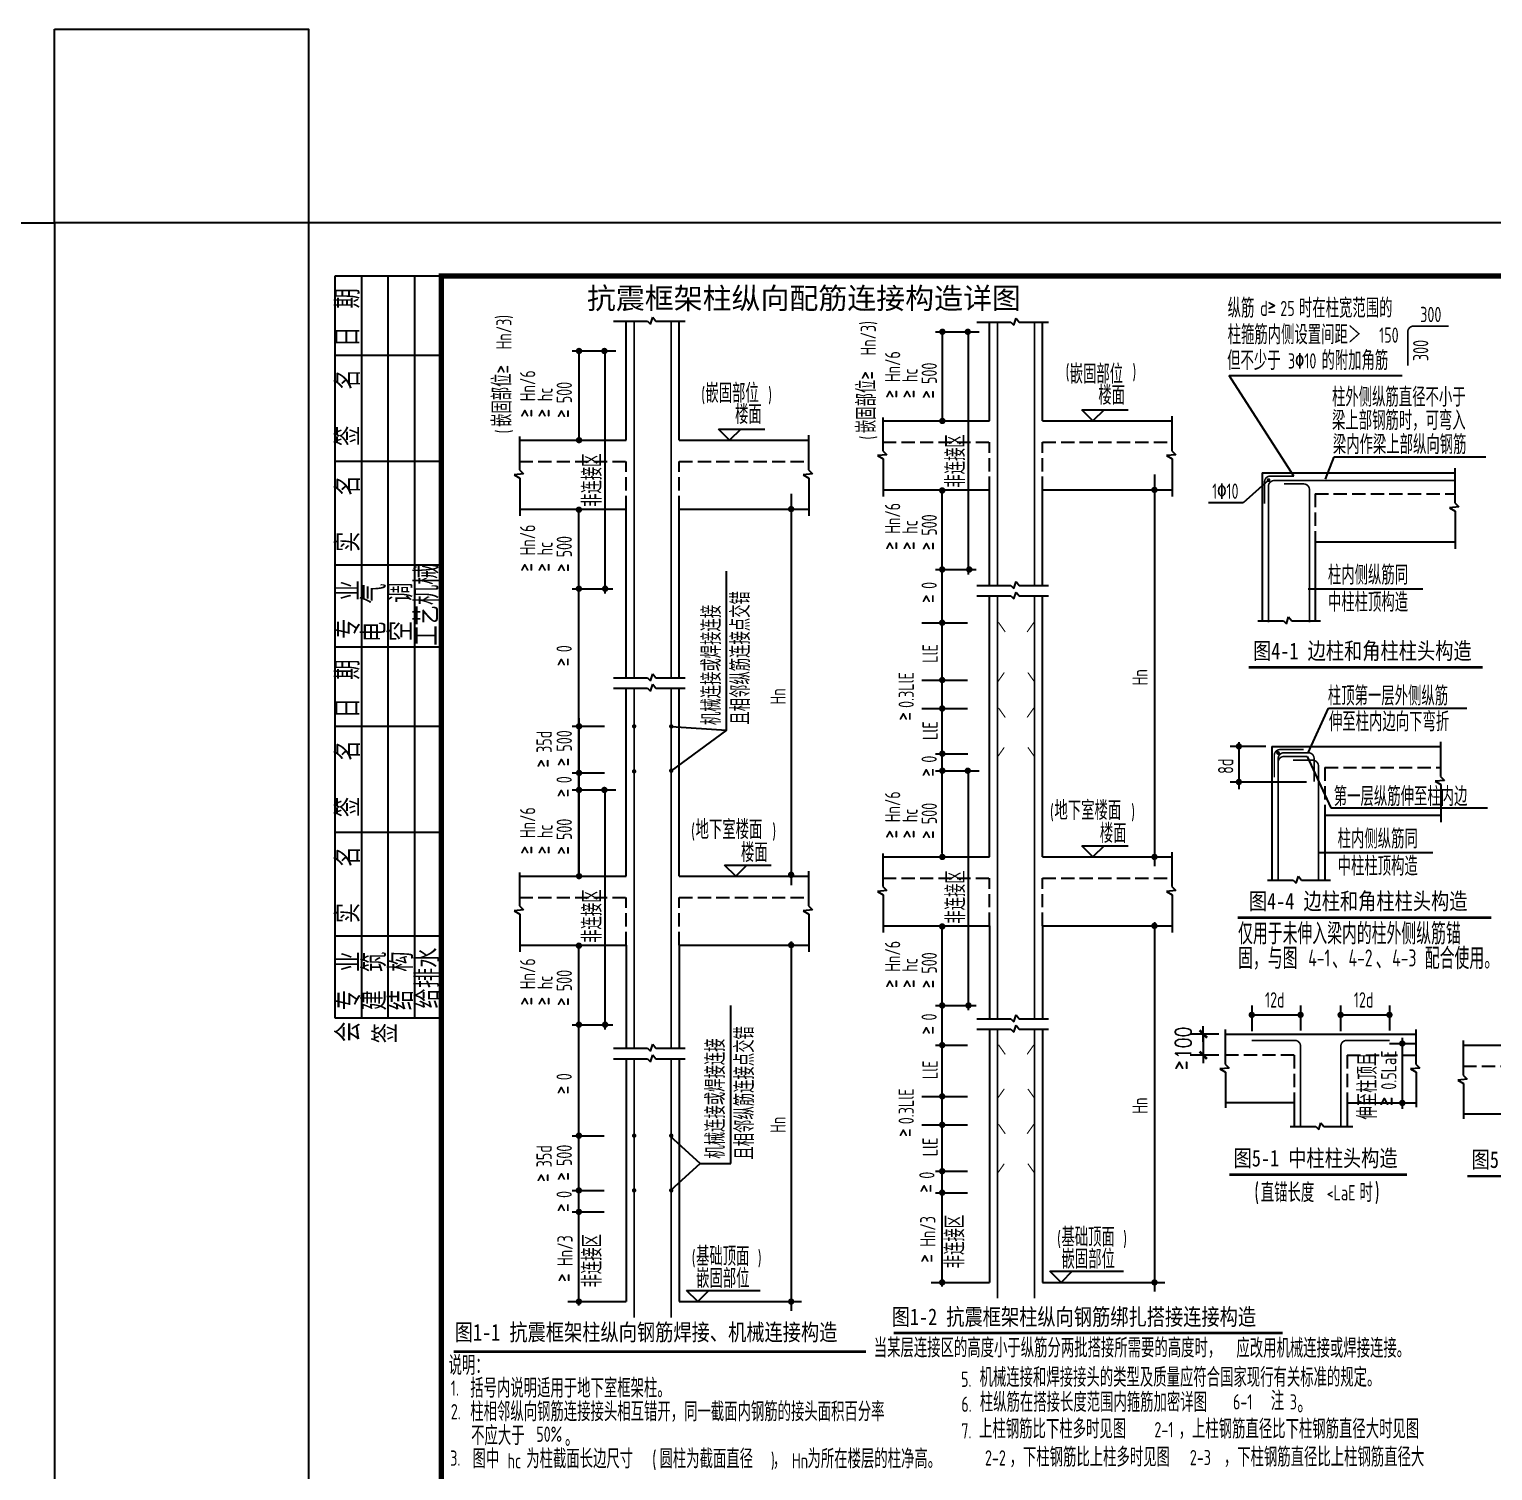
# Model space of a CAD drawing. Extents: x 250899 to 636064, y 268083 to 317384.
# Drawn here: x 443007 to 470606, y 290199 to 317384 of the extents above; entities that cross this region are included whole.
import ezdxf

# ---------------------------------------------------------------- set-up
doc = ezdxf.new("R2010")
doc.units = 0
doc.header["$LTSCALE"] = 1000
doc.header["$MEASUREMENT"] = 0
doc.linetypes.add('DASH', pattern=[0.35, 0.25, -0.1])
for name, color, linetype in [('14', 14, 'Continuous'), ('PUB_DIM', 3, 'Continuous'), ('PUB_TITLE', 4, 'Continuous'), ('S-PUB-TAB', 4, 'Continuous'), ('TEXT', 7, 'Continuous'), ('文字', 7, 'Continuous'), ('标注', 3, 'Continuous'), ('轮廓', 2, 'Continuous'), ('轮廓1', 30, 'Continuous'), ('选择', 4, 'Continuous'), ('钢筋1', 1, 'Continuous')]:
    doc.layers.add(name, color=color, linetype=linetype)
doc.styles.add('-宋体', font='SimSun.ttf', dxfattribs={"width": 0.8})
doc.styles.add('10', font='SimSun.ttf', dxfattribs={"width": 0.7, "height": 300})
doc.styles.add('BW_Rein', font='Tssdeng.shx', dxfattribs={"width": 0.7, "bigfont": 'hztxt.shx'})
doc.styles.add('DIM_FONT', font='SIMPLEX.shx', dxfattribs={"width": 0.8})
doc.styles.add('HZTXT', font='txt.shx', dxfattribs={"bigfont": 'hztxt.shx'})
doc.dimstyles.new('DIMN', dxfattribs={"dimtxt": 300, "dimasz": 1, "dimexe": 250, "dimexo": 300, "dimgap": 150, "dimtad": 1, "dimdec": 0, "dimzin": 0, "dimdsep": 46, "dimtxsty": 'DIM_FONT', "dimblk": '_DIMX', "dimcen": 0.9, "dimclrt": 7, "dimadec": 0, "dimazin": 0, "dimtfac": 1, "dimtdec": 0, "dimtix": 1, "dimtmove": 2, "dimatfit": 3, "dimldrblk": '_DIMX', "dimfxl": 1, "dimtolj": 1, "dimtzin": 0, "dimarcsym": 0})

# ---------------------------------------------------------------- blocks, each defined once
blk = doc.blocks.new('A$C393D5F54')
at = {"layer": '14'}
for p, q in [((0, 446), (0, 14446)), ((0, 14446), (2000, 14446)), ((500, 446), (500, 14446)), ((1000, 446), (1000, 14446)), ((1500, 446), (1500, 14446)), ((2000, 446), (2000, 14446)), ((2000, 12946), (0, 12946)), ((2000, 10946), (0, 10946)), ((2000, 8990), (0, 8990)), ((2000, 7446), (0, 7446)), ((2000, 5946), (0, 5946)), ((2000, 3946), (0, 3946)), ((2000, 1990), (0, 1990)), ((2000, 446), (0, 446))]:
    blk.add_line(p, q, dxfattribs=at)
at = {"layer": '14', "style": 'HZTXT', "width": 0.85}
for s, p in [('日 期', (462, 13105)), ('签  名', (466, 11238)), ('实  名', (466, 9238)), ('工艺机械', (1953, 7471)), ('专 业', (472, 7598)), ('电 气', (957, 7540)), ('空 调', (1460, 7558)), ('日 期', (462, 6105)), ('签  名', (466, 4238)), ('实  名', (466, 2238)), ('专 业', (480, 598)), ('建 筑', (967, 592)), ('结 构', (1470, 597)), ('给排水', (1970, 629)), ('会', (470, -3)), ('签', (1174, -27))]:
    blk.add_text(s, height=450, rotation=90, dxfattribs=at).set_placement(p)
blk = doc.blocks.new('_DIMX')
blk.add_line((-150, 0), (150, 0))
at = {"const_width": 50}
blk.add_lwpolyline([(-70, -70), (70, 70)], dxfattribs=at)
blk = doc.blocks.new('*D198')
at = {"layer": 'Defpoints', "color": 0, "transparency": 16777216}
for p in [(465741, 298435), (465147, 298035), (465741, 298035)]:
    blk.add_point(p, dxfattribs=at)
at = {"layer": 'PUB_DIM', "color": 0, "lineweight": -2, "transparency": 16777216}
for p, q in [((465441, 298435), (464897, 298435)), ((465147, 298434), (465147, 298036)), ((465441, 298035), (464897, 298035))]:
    blk.add_line(p, q, dxfattribs=at)
for p, rotation in [((465147, 298435), 90), ((465147, 298035), 270)]:
    blk.add_blockref('_DIMX', p, dxfattribs=dict(at, rotation=rotation))
at = {"layer": 'PUB_DIM', "color": 7, "transparency": 16777216, "insert": (464770, 298268), "char_height": 300, "attachment_point": 5, "rotation": 90, "style": 'DIM_FONT'}
blk.add_mtext('\\A1;100', dxfattribs=at)

msp = doc.modelspace()

# ---------------------------------------------------------------- linework, layer by layer
at = {"layer": 'PUB_TITLE'}
for points in [[(384081.7, 271733.2), (384081.7, 313733.2), (443481.7, 313733.2), (443481.7, 271733.2)], [(448275.8, 271733.2), (507675.8, 271733.2), (507675.8, 313733.2), (448275.8, 313733.2)]]:
    msp.add_lwpolyline(points, close=True, dxfattribs=at)
at = {"layer": 'PUB_TITLE', "const_width": 100}
msp.add_lwpolyline([(450775.8, 272733.2), (506675.8, 272733.2), (506675.8, 312733.2), (450775.8, 312733.2)], close=True, dxfattribs=at)
at = {"layer": 'S-PUB-TAB'}
msp.add_lwpolyline([(443481.7, 317383.9), (448275.8, 317383.9), (448275.8, 313733.2), (443481.7, 313733.2)], close=True, dxfattribs=at)
at = {"layer": '文字', "const_width": 30}
for points in [[(469773.7, 311785.5), (469114, 311785.5, 0.4142136), (469004, 311675.5), (469004, 311037.8)], [(466857.4, 308958), (466413.4, 308958, 0.4142136), (466303.4, 308848), (466303.4, 308436.6)], [(467041, 303799), (466597, 303799, 0.4142136), (466487, 303689), (466487, 303277.5)]]:
    msp.add_lwpolyline(points, format="xyb", dxfattribs=at)
at = {"layer": '文字', "const_width": 36}
for points in [[(466360.8, 308881.9, 1), (466396.8, 308881.9, 1)], [(466539.6, 303734.9, 1), (466575.6, 303734.9, 1)]]:
    msp.add_lwpolyline(points, format="xyb", close=True, dxfattribs=at)
at = {"layer": '文字', "const_width": 50}
for points in [[(466005, 305347.6), (470418.7, 305347.6)], [(465798.6, 300628.9), (470577.6, 300628.9)], [(465639.9, 295781.5), (468990.8, 295781.5)], [(470128.4, 295753.9), (473419.8, 295753.9)], [(459309.1, 292798.1), (466641.5, 292798.1)], [(451008.8, 292446.7), (458788.9, 292446.7)]]:
    msp.add_lwpolyline(points, dxfattribs=at)
at = {"layer": '标注'}
for p, q in [((454026, 311879.1), (454669, 311879.1)), ((454669, 311879.1), (454725.5, 311822.5)), ((454725.5, 311822.5), (454764.4, 311953.3)), ((454764.4, 311953.3), (454824.5, 311879.1)), ((454824.5, 311879.1), (455374, 311879.1)), ((461577.5, 311804.8), (461616.4, 311935.6)), ((461616.4, 311935.6), (461676.5, 311861.3)), ((460098.1, 311678.5), (460921, 311678.5)), ((460226.9, 309996.7), (460226.9, 311678.5)), ((460719.7, 307104), (460719.7, 311622.3)), ((460878, 311861.3), (461521, 311861.3)), ((461521, 311861.3), (461577.5, 311804.8)), ((461676.5, 311861.3), (462226, 311861.3)), ((453246.1, 311316.3), (454069, 311316.3)), ((453374.9, 309634.4), (453374.9, 311316.3)), ((453867.7, 306741.8), (453867.7, 311260.1)), ((465633.1, 310853), (468899.7, 310853)), ((466857.4, 308958), (465633.1, 310853)), ((459106, 310064.3), (459106, 309436.2)), ((462857.1, 310206.7), (463733.2, 310206.7)), ((463067.1, 309996.7), (462857.1, 310206.7)), ((463277.1, 310206.7), (463067.1, 309996.7)), ((464554.9, 310089.7), (464554.9, 309436.2)), ((452254, 309702.1), (452254, 309074)), ((456215.1, 309634.4), (456005.1, 309844.4)), ((456005.1, 309844.4), (456881.2, 309844.4)), ((456425.1, 309844.4), (456215.1, 309634.4)), ((457702.9, 309727.4), (457702.9, 309074)), ((459106, 309436.2), (459181.1, 309361)), ((464554.9, 309436.2), (464630, 309361)), ((459181.1, 309361), (459004.3, 309343.3)), ((459004.3, 309343.3), (459110.4, 309281.4)), ((459110.4, 309281.4), (459110.4, 308570.5)), ((464630, 309361), (464453.3, 309343.3)), ((464453.3, 309343.3), (464559.3, 309281.4)), ((464559.3, 309281.4), (464559.3, 308570.5)), ((467452, 308899.4), (467616.8, 309321)), ((467616.8, 309321), (470473.2, 309321)), ((452329.1, 308998.8), (452152.3, 308981.1)), ((452152.3, 308981.1), (452258.4, 308919.2)), ((452254, 309074), (452329.1, 308998.8)), ((452258.4, 308919.2), (452258.4, 308208.2)), ((457778, 308998.8), (457601.3, 308981.1)), ((457601.3, 308981.1), (457707.3, 308919.2)), ((457702.9, 309074), (457778, 308998.8)), ((457707.3, 308919.2), (457707.3, 308208.2)), ((464227.1, 308984.1), (464227.1, 301602.7)), ((466374, 308876), (465901, 308451.2)), ((469892.9, 309106.5), (469892.9, 308453)), ((457375.1, 308621.9), (457375.1, 301240.5)), ((460223.8, 301836.7), (460223.8, 308696.7)), ((453371.8, 301474.5), (453371.8, 308334.4)), ((465901, 308451.2), (465247.5, 308451.2)), ((469968, 308377.8), (469791.2, 308360.1)), ((469791.2, 308360.1), (469897.3, 308298.2)), ((469892.9, 308453), (469968, 308377.8)), ((469897.3, 308298.2), (469897.3, 307587.3)), ((460095, 307195.5), (460862.7, 307195.5)), ((456158.1, 304167.2), (456158.1, 307161.2)), ((461577.5, 306838.1), (461616.4, 306968.9)), ((461616.4, 306968.9), (461676.5, 306894.6)), ((453243, 306833.2), (454010.7, 306833.2)), ((460878, 306894.6), (461521, 306894.6)), ((460878, 306695.8), (461521, 306695.8)), ((461521, 306894.6), (461577.5, 306838.1)), ((461521, 306695.8), (461577.5, 306639.3)), ((461577.5, 306639.3), (461616.4, 306770.1)), ((461616.4, 306770.1), (461676.5, 306695.8)), ((461676.5, 306894.6), (462226, 306894.6)), ((461676.5, 306695.8), (462226, 306695.8)), ((467127.8, 306833.7), (469290, 306833.7)), ((459836.5, 306191.5), (460701.3, 306191.5)), ((466178.1, 306228.1), (466661.2, 306228.1)), ((466661.2, 306228.1), (466717.7, 306171.6)), ((466717.7, 306171.6), (466756.6, 306302.4)), ((466756.6, 306302.4), (466816.6, 306228.1)), ((466816.6, 306228.1), (467361, 306228.1)), ((454026, 305154.7), (454669, 305154.7)), ((454669, 305154.7), (454725.5, 305098.1)), ((454725.5, 305098.1), (454764.4, 305228.9)), ((454725.5, 304899.4), (454764.4, 305030.2)), ((454764.4, 305228.9), (454824.5, 305154.7)), ((454764.4, 305030.2), (454824.5, 304955.9)), ((454824.5, 305154.7), (455374, 305154.7)), ((459836.5, 305110.5), (460701.3, 305110.5)), ((454026, 304955.9), (454669, 304955.9)), ((454669, 304955.9), (454725.5, 304899.4)), ((454824.5, 304955.9), (455374, 304955.9)), ((459836.5, 304573.9), (460701.3, 304573.9)), ((467127.2, 303740.2), (467510.2, 304583.1)), ((467510.2, 304583.1), (470119.2, 304583.1)), ((453246.1, 304237.9), (453852.4, 304237.9)), ((453374.9, 301412.2), (453374.9, 304394.7)), ((455113.9, 304235.3), (456158.1, 304167.2)), ((456158.1, 304167.2), (455113.9, 303401.4)), ((465818.6, 303941.2), (465818.6, 303052.6)), ((469620.7, 303947.4), (469620.7, 303293.9)), ((460098.1, 303721.5), (460704.4, 303721.5)), ((465655.8, 303861.5), (466328.7, 303861.5)), ((467107.5, 303669.2), (467553, 302703.4)), ((453246.1, 303359.3), (453852.4, 303359.3)), ((460098.1, 303400.1), (460921, 303400.1)), ((460719.7, 298881.8), (460719.7, 303400.1)), ((465655.8, 303188), (467097, 303188)), ((469695.8, 303218.7), (469519.1, 303201)), ((469519.1, 303201), (469625.1, 303139.1)), ((469620.7, 303293.9), (469695.8, 303218.7)), ((469625.1, 303139.1), (469625.1, 302428.2)), ((453246.1, 303037.9), (454069, 303037.9)), ((453867.7, 298519.5), (453867.7, 303037.9)), ((467553, 302703.4), (470507.4, 302703.4)), ((462857.1, 301984.4), (463733.2, 301984.4)), ((463067.1, 301774.4), (462857.1, 301984.4)), ((463277.1, 301984.4), (463067.1, 301774.4)), ((459106, 301842), (459106, 301213.9)), ((464554.9, 301867.4), (464554.9, 301213.9)), ((467311.4, 301857.9), (469473.6, 301857.9)), ((452254, 301479.8), (452254, 300851.7)), ((456330.3, 301412.2), (456120.3, 301622.2)), ((456120.3, 301622.2), (456996.5, 301622.2)), ((456540.3, 301622.2), (456330.3, 301412.2)), ((457702.9, 301505.2), (457702.9, 300851.7)), ((466901.3, 301278.4), (466940.2, 301409.2)), ((466940.2, 301409.2), (467000.2, 301335)), ((459181.1, 301138.7), (459004.3, 301121.1)), ((459004.3, 301121.1), (459110.4, 301059.2)), ((459106, 301213.9), (459181.1, 301138.7)), ((464630, 301138.7), (464453.3, 301121.1)), ((464453.3, 301121.1), (464559.3, 301059.2)), ((464554.9, 301213.9), (464630, 301138.7)), ((466361.7, 301335), (466844.8, 301335)), ((466844.8, 301335), (466901.3, 301278.4)), ((467000.2, 301335), (467544.6, 301335)), ((452254, 300851.7), (452329.1, 300776.5)), ((457702.9, 300851.7), (457778, 300776.5)), ((459110.4, 301059.2), (459110.4, 300348.2)), ((464559.3, 301059.2), (464559.3, 300348.2)), ((452329.1, 300776.5), (452152.3, 300758.8)), ((452152.3, 300758.8), (452258.4, 300696.9)), ((452258.4, 300696.9), (452258.4, 299986)), ((457778, 300776.5), (457601.3, 300758.8)), ((457601.3, 300758.8), (457707.3, 300696.9)), ((457707.3, 300696.9), (457707.3, 299986)), ((460223.8, 293675.1), (460223.8, 300474.4)), ((464227.1, 300543.3), (464227.1, 293578.2)), ((453371.8, 293312.9), (453371.8, 300112.2)), ((457375.1, 300181.1), (457375.1, 293216)), ((456234.4, 295989.7), (456234.4, 298970.9)), ((460095, 298973.2), (460862.7, 298973.2)), ((466062.3, 298973.6), (466062.3, 298489.2)), ((466982.3, 298972.5), (466982.3, 298499.2)), ((467737.8, 298973.6), (467737.8, 298489.2)), ((468657.8, 298972.5), (468657.8, 298499.2)), ((460878, 298723.7), (461521, 298723.7)), ((461521, 298723.7), (461577.5, 298667.1)), ((461577.5, 298667.1), (461616.4, 298798)), ((461616.4, 298798), (461676.5, 298723.7)), ((461676.5, 298723.7), (462226, 298723.7)), ((466008.3, 298795.7), (467021, 298795.7)), ((467683.9, 298795.7), (468696.5, 298795.7)), ((453243, 298611), (454010.7, 298611)), ((460878, 298524.9), (461521, 298524.9)), ((461521, 298524.9), (461577.5, 298468.4)), ((461577.5, 298468.4), (461616.4, 298599.2)), ((461616.4, 298599.2), (461676.5, 298524.9)), ((461676.5, 298524.9), (462226, 298524.9)), ((465562.3, 298522.1), (465562.3, 297868.6)), ((468900.7, 298361.2), (468900.7, 297025.6)), ((469157.8, 298522.1), (469157.8, 297868.6)), ((454026, 298168.1), (454669, 298168.1)), ((454669, 298168.1), (454725.5, 298111.5)), ((454725.5, 298111.5), (454764.4, 298242.3)), ((454764.4, 298242.3), (454824.5, 298168.1)), ((454824.5, 298168.1), (455374, 298168.1)), ((460095, 298224.9), (460701.3, 298224.9)), ((468659.2, 298256), (469142.2, 298256)), ((470050.6, 298310.7), (470050.6, 297657.2)), ((454026, 297969.3), (454669, 297969.3)), ((454669, 297969.3), (454725.5, 297912.7)), ((454725.5, 297912.7), (454764.4, 298043.5)), ((454764.4, 298043.5), (454824.5, 297969.3)), ((454824.5, 297969.3), (455374, 297969.3)), ((465562.3, 297868.6), (465637.4, 297793.4)), ((469157.8, 297868.6), (469233, 297793.4)), ((465637.4, 297793.4), (465460.6, 297775.8)), ((465460.6, 297775.8), (465566.7, 297713.9)), ((465566.7, 297713.9), (465566.7, 297044.2)), ((469233, 297793.4), (469056.2, 297775.8)), ((469056.2, 297775.8), (469162.3, 297713.9)), ((469162.3, 297713.9), (469162.3, 297054.5)), ((470125.8, 297582), (469949, 297564.3)), ((469949, 297564.3), (470055.1, 297502.4)), ((470050.6, 297657.2), (470125.8, 297582)), ((459836.5, 297258.8), (460701.3, 297258.8)), ((470055.1, 297502.4), (470055.1, 296832.8)), ((459836.5, 296722.1), (460701.3, 296722.1)), ((467323.9, 296631.3), (467362.8, 296762.1)), ((467362.8, 296762.1), (467422.8, 296687.9)), ((453243, 296517.7), (453849.3, 296517.7)), ((455086.5, 296517.7), (455659.3, 295989.7)), ((466784.3, 296687.9), (467267.4, 296687.9)), ((467267.4, 296687.9), (467323.9, 296631.3)), ((467422.8, 296687.9), (467967.1, 296687.9)), ((455659.3, 295989.7), (455096.6, 295485.3)), ((455659.3, 295989.7), (456234.4, 295989.7)), ((460095, 295847.6), (460701.3, 295847.6)), ((453243, 295485.3), (453849.3, 295485.3)), ((460095, 295442.7), (460701.3, 295442.7)), ((453243, 295080.5), (453849.3, 295080.5)), ((462255.9, 293960.5), (463640.9, 293960.5)), ((462465.9, 293750.5), (462255.9, 293960.5)), ((462675.9, 293960.5), (462465.9, 293750.5)), ((455613.9, 293388.2), (455403.9, 293598.2)), ((455403.9, 293598.2), (456788.9, 293598.2)), ((455823.9, 293598.2), (455613.9, 293388.2))]:
    msp.add_line(p, q, dxfattribs=at)
at = {"layer": '标注', "const_width": 60}
for points in [[(460196.9, 311678.5, 1), (460256.9, 311678.5, 1)], [(460675.8, 311678.5, 1), (460735.8, 311678.5, 1)], [(453344.9, 311316.3, 1), (453404.9, 311316.3, 1)], [(453823.8, 311316.3, 1), (453883.8, 311316.3, 1)], [(460196.9, 309996.7, 1), (460256.9, 309996.7, 1)], [(453344.9, 309634.4, 1), (453404.9, 309634.4, 1)], [(460193.8, 308685.5, 1), (460253.8, 308685.5, 1)], [(464197.1, 308696.7, 1), (464257.1, 308696.7, 1)], [(453341.8, 308323.2, 1), (453401.8, 308323.2, 1)], [(457345.1, 308334.4, 1), (457405.1, 308334.4, 1)], [(460193.8, 307195.5, 1), (460253.8, 307195.5, 1)], [(460704.8, 307195.5, 1), (460764.8, 307195.5, 1)], [(453341.8, 306833.2, 1), (453401.8, 306833.2, 1)], [(453837.7, 306833.2, 1), (453897.7, 306833.2, 1)], [(460193.8, 306191.5, 1), (460253.8, 306191.5, 1)], [(460193.8, 305110.5, 1), (460253.8, 305110.5, 1)], [(460193.8, 304573.9, 1), (460253.8, 304573.9, 1)], [(453344.9, 304237.9, 1), (453404.9, 304237.9, 1)], [(465788.6, 303860.2, 1), (465848.6, 303860.2, 1)], [(460196.9, 303721.5, 1), (460256.9, 303721.5, 1)], [(453344.9, 303359.3, 1), (453404.9, 303359.3, 1)], [(460196.9, 303400.1, 1), (460256.9, 303400.1, 1)], [(460675.8, 303400.1, 1), (460735.8, 303400.1, 1)], [(453344.9, 303037.9, 1), (453404.9, 303037.9, 1)], [(453823.8, 303037.9, 1), (453883.8, 303037.9, 1)], [(465788.6, 303188, 1), (465848.6, 303188, 1)], [(460196.9, 301774.4, 1), (460256.9, 301774.4, 1)], [(464197.1, 301774.4, 1), (464257.1, 301774.4, 1)], [(453344.9, 301412.2, 1), (453404.9, 301412.2, 1)], [(457345.1, 301436.7, 1), (457405.1, 301436.7, 1)], [(460193.8, 300463.2, 1), (460253.8, 300463.2, 1)], [(464197.1, 300474.4, 1), (464257.1, 300474.4, 1)], [(453341.8, 300101, 1), (453401.8, 300101, 1)], [(457345.1, 300112.2, 1), (457405.1, 300112.2, 1)], [(460193.8, 298973.2, 1), (460253.8, 298973.2, 1)], [(460688.8, 298973.2, 1), (460748.8, 298973.2, 1)], [(453341.8, 298611, 1), (453401.8, 298611, 1)], [(453836.8, 298611, 1), (453896.8, 298611, 1)], [(466032.3, 298795.7, 1), (466092.3, 298795.7, 1)], [(466952.3, 298795.7, 1), (467012.3, 298795.7, 1)], [(467707.8, 298795.7, 1), (467767.8, 298795.7, 1)], [(468627.8, 298795.7, 1), (468687.8, 298795.7, 1)], [(460193.8, 298224.9, 1), (460253.8, 298224.9, 1)], [(468870.7, 298256, 1), (468930.7, 298256, 1)], [(460193.8, 297258.8, 1), (460253.8, 297258.8, 1)], [(468870.7, 297134.9, 1), (468930.7, 297134.9, 1)], [(460193.8, 296722.1, 1), (460253.8, 296722.1, 1)], [(453341.8, 296517.7, 1), (453401.8, 296517.7, 1)], [(460193.8, 295847.6, 1), (460253.8, 295847.6, 1)], [(453341.8, 295485.3, 1), (453401.8, 295485.3, 1)], [(460193.8, 295442.7, 1), (460253.8, 295442.7, 1)], [(453341.8, 295080.5, 1), (453401.8, 295080.5, 1)], [(460193.8, 293750.5, 1), (460253.8, 293750.5, 1)], [(464197.1, 293750.5, 1), (464257.1, 293750.5, 1)], [(453341.8, 293388.2, 1), (453401.8, 293388.2, 1)], [(457345.1, 293388.2, 1), (457405.1, 293388.2, 1)]]:
    msp.add_lwpolyline(points, format="xyb", close=True, dxfattribs=at)
at = {"layer": '轮廓'}
for p, q in [((454263.9, 309634.4), (454263.9, 311879.1)), ((455263.9, 309634.4), (455263.9, 311879.1)), ((461115.9, 309996.7), (461115.9, 311861.3)), ((462115.9, 309996.7), (462115.9, 311861.3)), ((459106, 309996.7), (461115.9, 309996.7)), ((462115.9, 309996.7), (464554.9, 309996.7)), ((452254, 309634.4), (454263.9, 309634.4)), ((455263.9, 309634.4), (457702.9, 309634.4)), ((466256.1, 309019.3), (466256.1, 306228.1)), ((466256.1, 309019.3), (469892.9, 309019.3)), ((459110.4, 308696.7), (461115.9, 308696.7)), ((461115.9, 306894.6), (461115.9, 308696.7)), ((462115.9, 306894.6), (462115.9, 308696.7)), ((462115.9, 308696.7), (464559.3, 308696.7)), ((452258.4, 308334.4), (454263.9, 308334.4)), ((454263.9, 305154.7), (454263.9, 308334.4)), ((455263.9, 305154.7), (455263.9, 308334.4)), ((455263.9, 308334.4), (457707.3, 308334.4)), ((467256.1, 307719.3), (469897.3, 307719.3)), ((467256.1, 307719.3), (467256.1, 306228.1)), ((461115.9, 301774.4), (461115.9, 306695.8)), ((462115.9, 301774.4), (462115.9, 306695.8)), ((454263.9, 301412.2), (454263.9, 304955.9)), ((455263.9, 301412.2), (455263.9, 304955.9)), ((466439.7, 303860.2), (466439.7, 301335)), ((466439.7, 303860.2), (469620.7, 303860.2)), ((467439.7, 302560.2), (469625.1, 302560.2)), ((467439.7, 302560.2), (467439.7, 301335)), ((459106, 301774.4), (461115.9, 301774.4)), ((462115.9, 301774.4), (464554.9, 301774.4)), ((452254, 301412.2), (454263.9, 301412.2)), ((455263.9, 301412.2), (457702.9, 301412.2)), ((459110.4, 300474.4), (461115.9, 300474.4)), ((461115.9, 300474.4), (461115.9, 298723.7)), ((462115.9, 300474.4), (464559.3, 300474.4)), ((462115.9, 300474.4), (462115.9, 298723.7)), ((452258.4, 300112.2), (454263.9, 300112.2)), ((454263.9, 300112.2), (454263.9, 298168.1)), ((455263.9, 300112.2), (455263.9, 298168.1)), ((455263.9, 300112.2), (457707.3, 300112.2)), ((461115.9, 298524.9), (461115.9, 293750.5)), ((462115.9, 298524.9), (462115.9, 293750.5)), ((465562.3, 298434.9), (469157.8, 298434.9)), ((470050.6, 298223.5), (473646.2, 298223.5)), ((454263.9, 297969.3), (454263.9, 293388.2)), ((455263.9, 297969.3), (455263.9, 293388.2)), ((466862.3, 297134.9), (465566.7, 297134.9)), ((466862.3, 297134.9), (466862.3, 296687.9)), ((467862.3, 297134.9), (469162.3, 297134.9)), ((467862.3, 297134.9), (467862.3, 296687.9)), ((471350.6, 296923.5), (470055.1, 296923.5)), ((460015.9, 293750.5), (461115.9, 293750.5)), ((462115.9, 293750.5), (464422.4, 293750.5)), ((453163.9, 293388.2), (454263.9, 293388.2)), ((455263.9, 293388.2), (457570.3, 293388.2))]:
    msp.add_line(p, q, dxfattribs=at)
at = {"layer": '轮廓1', "linetype": 'DASH'}
for p, q in [((459106, 309596.7), (461115.9, 309596.7)), ((461115.9, 308696.7), (461115.9, 309596.7)), ((462115.9, 309596.7), (464554.9, 309596.7)), ((462115.9, 308696.7), (462115.9, 309596.7)), ((452254, 309234.4), (454263.9, 309234.4)), ((454263.9, 308334.4), (454263.9, 309234.4)), ((455263.9, 309234.4), (457702.9, 309234.4)), ((455263.9, 308334.4), (455263.9, 309234.4)), ((467256.1, 308619.3), (467256.1, 307719.3)), ((467256.1, 308619.3), (469892.9, 308619.3)), ((467439.7, 303460.2), (467439.7, 302560.2)), ((467439.7, 303460.2), (469620.7, 303460.2)), ((459106, 301374.4), (461115.9, 301374.4)), ((461115.9, 300474.4), (461115.9, 301374.4)), ((462115.9, 301374.4), (464554.9, 301374.4)), ((462115.9, 300474.4), (462115.9, 301374.4)), ((452254, 301012.2), (454263.9, 301012.2)), ((454263.9, 300112.2), (454263.9, 301012.2)), ((455263.9, 301012.2), (457702.9, 301012.2)), ((455263.9, 300112.2), (455263.9, 301012.2)), ((466862.3, 298034.9), (465566.7, 298034.9)), ((466862.3, 298034.9), (466862.3, 297134.9)), ((467862.3, 298034.9), (469157.8, 298034.9)), ((467862.3, 298034.9), (467862.3, 297134.9)), ((471350.6, 297823.5), (470055.1, 297823.5))]:
    msp.add_line(p, q, dxfattribs=at)
at = {"layer": '钢筋1'}
for points, const_width in [([(454413.9, 305154.7), (454413.9, 311879.1)], 30), ([(455113.9, 305154.7), (455113.9, 311879.1)], 30), ([(461265.9, 306894.6), (461265.9, 311861.3)], 30), ([(461965.9, 306894.6), (461965.9, 311861.3)], 30), ([(461265.9, 298723.7), (461265.9, 306695.8)], 30), ([(461965.9, 298723.7), (461965.9, 306695.8)], 30), ([(461285.2, 306197.8), (461412.8, 306017.4)], 20), ([(461953, 306197.8), (461825.4, 306017.4)], 20), ([(461267, 305071.7), (461394.6, 305252.1)], 20), ([(461967, 305071.7), (461839.4, 305252.1)], 20), ([(454413.9, 298168.1), (454413.9, 304955.9)], 30), ([(455113.9, 298168.1), (455113.9, 304955.9)], 30), ([(461285.2, 304585.4), (461412.8, 304405)], 20), ([(461953, 304585.4), (461825.4, 304405)], 20), ([(461267, 303660.6), (461394.6, 303841)], 20), ([(461967, 303660.6), (461839.4, 303841)], 20), ([(461265.9, 293450.5), (461265.9, 298524.9)], 30), ([(461965.9, 293450.5), (461965.9, 298524.9)], 30), ([(461285.2, 298231.7), (461412.8, 298051.3)], 20), ([(461953, 298231.7), (461825.4, 298051.3)], 20), ([(454413.9, 293088.2), (454413.9, 297969.3)], 30), ([(455113.9, 293088.2), (455113.9, 297969.3)], 30), ([(461267, 297220), (461394.6, 297400.4)], 20), ([(461967, 297220), (461839.4, 297400.4)], 20), ([(461285.2, 296733.6), (461412.8, 296553.2)], 20), ([(461953, 296733.6), (461825.4, 296553.2)], 20), ([(461267, 295808.9), (461394.6, 295989.3)], 20), ([(461967, 295808.9), (461839.4, 295989.3)], 20)]:
    msp.add_lwpolyline(points, dxfattribs=dict(at, const_width=const_width))
at = {"layer": '钢筋1', "const_width": 30}
for points in [[(466376.1, 306201.4), (466376.1, 308762.6, -0.4142136), (466486.1, 308872.6), (469892.9, 308872.6)], [(467150.6, 306201.4), (467150.6, 308698.9, 0.4142136), (467040.6, 308808.9), (466670.6, 308808.9)], [(467237.2, 303192.1), (467237.2, 303630.2, 0.4142136), (467127.2, 303740.2), (466669.7, 303740.2, 0.4142136), (466559.7, 303630.2), (466559.7, 301335)], [(466559.7, 301335), (466559.7, 303559.2, -0.4142136), (466669.7, 303669.2), (467107.5, 303669.2)], [(467319.7, 301335), (467319.7, 303488.2, 0.4142136), (467209.7, 303598.2), (466839.7, 303598.2)], [(466982.3, 296687.9), (466982.3, 298204.9, 0.4142136), (466872.3, 298314.9), (466062.3, 298314.9)], [(467742.3, 296687.9), (467742.3, 298204.9, -0.4142136), (467852.3, 298314.9), (468662.3, 298314.9)]]:
    msp.add_lwpolyline(points, format="xyb", dxfattribs=at)
at = {"layer": '钢筋1', "const_width": 41.5}
for points in [[(454393.2, 304237.9, 1), (454434.6, 304237.9, 1)], [(455093.2, 304235.3, 1), (455134.6, 304235.3, 1)], [(454393.2, 303387.7, 1), (454434.6, 303387.7, 1)], [(455093.2, 303401.4, 1), (455134.6, 303401.4, 1)], [(454393.2, 296517.7, 1), (454434.6, 296517.7, 1)], [(455093.2, 296517.7, 1), (455134.6, 296517.7, 1)], [(454393.2, 295485.3, 1), (454434.6, 295485.3, 1)], [(455093.2, 295485.3, 1), (455134.6, 295485.3, 1)]]:
    msp.add_lwpolyline(points, format="xyb", close=True, dxfattribs=at)

# ---------------------------------------------------------------- block references
at = {"layer": '14', "color": 6}
msp.add_blockref('A$C393D5F54', (448775.8, 298287.6), dxfattribs=at)

# ---------------------------------------------------------------- texts
at = {"layer": 'TEXT', "style": 'BW_Rein', "width": 0.7}
for s, p in [('柱外侧纵筋直径不小于', (467575.3, 310265.9)), ('梁上部钢筋时，可弯入', (467575.3, 309824.8)), ('梁内作梁上部纵向钢筋', (467590.9, 309371.1)), ('当某层连接区的高度小于纵筋分两批搭接所需要的高度时，', (458933.6, 292334.3)), ('应改用机械连接或焊接连接。', (465772, 292329.7)), ('说明：', (450914.5, 292005.3)), ('柱相邻纵向钢筋连接接头相互错开，同一截面内钢筋的接头面积百分率', (451323.7, 291131.8)), ('不应大于', (451339.6, 290680)), ('，下柱钢筋比上柱多时见图', (461494.6, 290274.4))]:
    msp.add_text(s, height=360, rotation=360, dxfattribs=at).set_placement(p)
at = {"layer": '文字', "style": '10'}
msp.add_text('抗震框架柱纵向配筋连接构造详图', height=400, rotation=360, dxfattribs=at).set_placement((453523.4, 312111.3))
at = {"layer": '文字'}
for s, height, rotation, style, width, p in [('纵筋', 360, 360, 'BW_Rein', 0.7, (465607.2, 311944.5)), ('d', 288, 360, 'BW_Rein', 0.7, (466220.5, 311977.7)), ('≥', 360, 360, 'BW_Rein', 0.7, (466358.3, 311973.6)), ('25', 288, 360, 'BW_Rein', 0.7, (466599.3, 311973.6)), ('时在柱宽范围的', 360, 360, 'BW_Rein', 0.7, (466951.4, 311944.5)), ('Hn/3)', 288, 90, 'BW_Rein', 0.7, (452101.4, 311345.2)), ('300', 288, 360, 'BW_Rein', 0.7, (469239, 311860.3)), ('Hn/3)', 288, 90, 'BW_Rein', 0.7, (458973.4, 311229.6)), ('柱箍筋内侧设置间距＞', 360, 360, 'BW_Rein', 0.7, (465607.2, 311443.6)), ('150', 288, 360, 'BW_Rein', 0.7, (468463.8, 311471.5)), ('但不少于', 360, 360, 'BW_Rein', 0.7, (465597.5, 310956.7)), ('的附加角筋', 360, 360, 'BW_Rein', 0.7, (467376, 310956.7)), ('300', 288, 90, 'BW_Rein', 0.7, (469391.4, 311126.7)), ('Hn/6', 288, 90, 'BW_Rein', 0.7, (459433, 310729.8)), ('500', 288, 90, 'BW_Rein', 0.7, (460124, 310693.4)), ('(', 288, 360, 'BW_Rein', 0.7, (462550.7, 310771.4)), ('嵌固部位', 360, 360, 'BW_Rein', 0.7, (462627.1, 310701.6)), (')', 288, 360, 'BW_Rein', 0.7, (463811.5, 310771.4)), ('嵌固部位≥', 360, 90, 'BW_Rein', 0.7, (452101.4, 309883)), ('Hn/6', 288, 90, 'BW_Rein', 0.7, (452549.6, 310367.6)), ('嵌固部位≥', 360, 90, 'BW_Rein', 0.7, (458973.4, 309767.4)), ('hc', 288, 90, 'BW_Rein', 0.7, (459759.9, 310729.8)), ('hc', 288, 90, 'BW_Rein', 0.7, (452876.5, 310367.6)), ('500', 288, 90, 'BW_Rein', 0.7, (453240.6, 310331.2)), ('(', 288, 360, 'BW_Rein', 0.7, (455680, 310339.4)), ('嵌固部位', 360, 360, 'BW_Rein', 0.7, (455756.4, 310339.4)), (')', 288, 360, 'BW_Rein', 0.7, (456940.8, 310339.4)), ('≥', 360, 90, 'BW_Rein', 0.7, (459433, 310424.5)), ('≥', 360, 90, 'BW_Rein', 0.7, (459759.9, 310424.5)), ('≥', 360, 90, 'BW_Rein', 0.7, (460124, 310416.5)), ('楼面', 360, 360, 'BW_Rein', 0.7, (463168.5, 310301.6)), ('楼面', 360, 360, 'BW_Rein', 0.7, (456316.5, 309939.4)), ('≥', 360, 90, 'BW_Rein', 0.7, (452549.6, 310062.2)), ('≥', 360, 90, 'BW_Rein', 0.7, (452876.5, 310062.2)), ('≥', 360, 90, 'BW_Rein', 0.7, (453240.6, 310054.3)), ('(', 288, 90, 'BW_Rein', 0.7, (452101.4, 309761.6)), ('(', 288, 90, 'BW_Rein', 0.7, (458973.4, 309646.1)), ('非连接区', 360, 90, 'BW_Rein', 0.7, (460653.7, 308738.3)), ('非连接区', 360, 90, 'BW_Rein', 0.7, (453801.7, 308376)), ('Hn/6', 288, 90, 'BW_Rein', 0.7, (459433, 307868.4)), ('Hn/6', 288, 90, 'BW_Rein', 0.7, (452549.6, 307459.8)), ('hc', 288, 90, 'BW_Rein', 0.7, (459759.9, 307868.4)), ('500', 288, 90, 'BW_Rein', 0.7, (460124, 307832)), ('500', 288, 90, 'BW_Rein', 0.7, (453240.6, 307423.4)), ('hc', 288, 90, 'BW_Rein', 0.7, (452876.5, 307459.8)), ('≥', 360, 90, 'BW_Rein', 0.7, (459433, 307563)), ('≥', 360, 90, 'BW_Rein', 0.7, (459759.9, 307563)), ('≥', 360, 90, 'BW_Rein', 0.7, (460124, 307555.1)), ('≥', 360, 90, 'BW_Rein', 0.7, (452549.6, 307154.4)), ('≥', 360, 90, 'BW_Rein', 0.7, (452876.5, 307154.4)), ('≥', 360, 90, 'BW_Rein', 0.7, (453240.6, 307146.5)), ('柱内侧纵筋同', 360, 360, 'BW_Rein', 0.7, (467497.8, 306910.5)), ('0', 288, 90, 'BW_Rein', 0.7, (460121.1, 306829.4)), ('且相邻纵筋连接点交错', 360, 90, 'BW_Rein', 0.7, (456600.3, 304268.8)), ('≥', 360, 90, 'BW_Rein', 0.7, (460121.1, 306564.2)), ('中柱柱顶构造', 360, 360, 'BW_Rein', 0.7, (467497.8, 306397.2)), ('机械连接或焊接连接', 360, 90, 'BW_Rein', 0.7, (456051.4, 304261.2)), ('图4-1 边柱和角柱柱头构造', 315, 360, '-宋体', 0.8, (466085, 305502.8)), ('0', 288, 90, 'BW_Rein', 0.7, (453237.7, 305635.5)), ('LlE', 288, 90, 'BW_Rein', 0.7, (460139.3, 305435.3)), ('≥', 360, 90, 'BW_Rein', 0.7, (453237.7, 305370.3)), ('Hn', 288, 90, 'BW_Rein', 0.7, (464098.3, 305009.8)), ('0.3LlE', 288, 90, 'BW_Rein', 0.7, (459688.8, 304585.1)), ('柱顶第一层外侧纵筋', 360, 360, 'BW_Rein', 0.7, (467497.1, 304630.6)), ('Hn', 288, 90, 'BW_Rein', 0.7, (457271.3, 304647.6)), ('≥', 360, 90, 'BW_Rein', 0.7, (459688.8, 304344.1)), ('伸至柱内边向下弯折', 360, 360, 'BW_Rein', 0.7, (467517.3, 304143.9)), ('500', 288, 90, 'BW_Rein', 0.7, (453240.6, 303760.4)), ('LlE', 288, 90, 'BW_Rein', 0.7, (460139.3, 303980.5)), ('35d', 288, 90, 'BW_Rein', 0.7, (452859.2, 303736.4)), ('≥', 360, 90, 'BW_Rein', 0.7, (452859.2, 303459.6)), ('≥', 360, 90, 'BW_Rein', 0.7, (453240.6, 303483.5)), ('0', 288, 90, 'BW_Rein', 0.7, (460121.1, 303552.4)), ('8d', 288, 90, 'BW_Rein', 0.7, (465713.8, 303341.4)), ('≥', 360, 90, 'BW_Rein', 0.7, (460121.1, 303287.2)), ('0', 288, 90, 'BW_Rein', 0.7, (453237.7, 303164.8)), ('≥', 360, 90, 'BW_Rein', 0.7, (453237.7, 302899.6)), ('第一层纵筋伸至柱内边', 360, 360, 'BW_Rein', 0.7, (467609.2, 302734.2)), ('Hn/6', 288, 90, 'BW_Rein', 0.7, (459433, 302427.5)), ('500', 288, 90, 'BW_Rein', 0.7, (460124, 302391.1)), ('(', 288, 360, 'BW_Rein', 0.7, (462256.9, 302472.1)), ('地下室楼面', 360, 360, 'BW_Rein', 0.7, (462340.1, 302472.1)), (')', 288, 360, 'BW_Rein', 0.7, (463787.8, 302472.1)), ('Hn/6', 288, 90, 'BW_Rein', 0.7, (452549.6, 302128.8)), ('地下室楼面', 360, 360, 'BW_Rein', 0.7, (455572.3, 302109.9)), ('hc', 288, 90, 'BW_Rein', 0.7, (459759.9, 302427.5)), ('hc', 288, 90, 'BW_Rein', 0.7, (452876.5, 302128.8)), ('500', 288, 90, 'BW_Rein', 0.7, (453240.6, 302092.3)), ('(', 288, 360, 'BW_Rein', 0.7, (455489.1, 302109.9)), (')', 288, 360, 'BW_Rein', 0.7, (457020.1, 302109.9)), ('≥', 360, 90, 'BW_Rein', 0.7, (459433, 302122.1)), ('≥', 360, 90, 'BW_Rein', 0.7, (459759.9, 302122.1)), ('≥', 360, 90, 'BW_Rein', 0.7, (460124, 302114.2)), ('楼面', 360, 360, 'BW_Rein', 0.7, (463196.3, 302039.7)), ('柱内侧纵筋同', 360, 360, 'BW_Rein', 0.7, (467681.4, 301934.8)), ('≥', 360, 90, 'BW_Rein', 0.7, (452549.6, 301823.4)), ('≥', 360, 90, 'BW_Rein', 0.7, (452876.5, 301823.4)), ('≥', 360, 90, 'BW_Rein', 0.7, (453240.6, 301815.5)), ('楼面', 360, 360, 'BW_Rein', 0.7, (456428.5, 301677.5)), ('中柱柱顶构造', 360, 360, 'BW_Rein', 0.7, (467681.4, 301421.4)), ('非连接区', 360, 90, 'BW_Rein', 0.7, (460657, 300516)), ('非连接区', 360, 90, 'BW_Rein', 0.7, (453801.7, 300153.8)), ('图4-4 边柱和角柱柱头构造', 315, 360, '-宋体', 0.8, (466006.9, 300784.1)), ('仅用于未伸入梁内的柱外侧纵筋锚', 400, 360, 'BW_Rein', 0.7, (465803.7, 300124.5)), ('Hn/6', 288, 90, 'BW_Rein', 0.7, (459433, 299608.4)), ('固，与图', 400, 360, 'BW_Rein', 0.7, (465803.7, 299659.7)), ('4-1', 320, 360, 'BW_Rein', 0.7, (467128.1, 299709.9)), ('4-2', 320, 360, 'BW_Rein', 0.7, (467887.1, 299709.9)), ('4-3', 320, 360, 'BW_Rein', 0.7, (468710.1, 299709.9)), ('配合使用。', 400, 360, 'BW_Rein', 0.7, (469325.9, 299659.7)), ('Hn/6', 288, 90, 'BW_Rein', 0.7, (452549.6, 299278)), ('hc', 288, 90, 'BW_Rein', 0.7, (459759.9, 299608.4)), ('500', 288, 90, 'BW_Rein', 0.7, (460124, 299572)), ('、', 400, 360, 'BW_Rein', 0.7, (467576.8, 299659.7)), ('、', 400, 360, 'BW_Rein', 0.7, (468399.8, 299659.7)), ('hc', 288, 90, 'BW_Rein', 0.7, (452876.5, 299278)), ('500', 288, 90, 'BW_Rein', 0.7, (453240.6, 299241.5)), ('≥', 360, 90, 'BW_Rein', 0.7, (459433, 299303)), ('≥', 360, 90, 'BW_Rein', 0.7, (459759.9, 299303)), ('≥', 360, 90, 'BW_Rein', 0.7, (460124, 299295.1)), ('12d', 288, 360, 'BW_Rein', 0.7, (466311.4, 298934.9)), ('12d', 288, 360, 'BW_Rein', 0.7, (467987, 298934.9)), ('≥', 360, 90, 'BW_Rein', 0.7, (452549.6, 298972.6)), ('≥', 360, 90, 'BW_Rein', 0.7, (452876.5, 298972.6)), ('≥', 360, 90, 'BW_Rein', 0.7, (453240.6, 298964.6)), ('0', 288, 90, 'BW_Rein', 0.7, (460121.1, 298689.4)), ('且相邻纵筋连接点交错', 360, 90, 'BW_Rein', 0.7, (456676.6, 296064.6)), ('≥', 360, 90, 'BW_Rein', 0.7, (460121.1, 298424.2)), ('机械连接或焊接连接', 360, 90, 'BW_Rein', 0.7, (456127.7, 296083.6)), ('0.5LaE', 288, 90, 'BW_Rein', 0.7, (468788.7, 297384.1)), ('LlE', 288, 90, 'BW_Rein', 0.7, (460139.3, 297583.6)), ('≥', 400, 90, 'BW_Rein', 0.7, (464915.7, 297755.5)), ('伸至柱顶且', 360, 90, 'BW_Rein', 0.7, (468424.1, 296822.2)), ('0', 288, 90, 'BW_Rein', 0.7, (453237.7, 297563.5)), ('≥', 360, 90, 'BW_Rein', 0.7, (453237.7, 297298.3)), ('0.3LlE', 288, 90, 'BW_Rein', 0.7, (459688.8, 296733.4)), ('Hn', 288, 90, 'BW_Rein', 0.7, (464098.3, 296931.8)), ('≥', 400, 90, 'BW_Rein', 0.7, (468781.9, 297074)), ('Hn', 288, 90, 'BW_Rein', 0.7, (457271.3, 296569.6)), ('≥', 360, 90, 'BW_Rein', 0.7, (459688.8, 296492.3)), ('LlE', 288, 90, 'BW_Rein', 0.7, (460139.3, 296128.8)), ('35d', 288, 90, 'BW_Rein', 0.7, (452859.2, 295920.1)), ('500', 288, 90, 'BW_Rein', 0.7, (453240.6, 295944.1)), ('图5-1 中柱柱头构造', 315, 360, '-宋体', 0.8, (465719.8, 295936.7)), ('图5-2 中柱柱头构造', 315, 360, '-宋体', 0.8, (470208.3, 295909.1)), ('≥', 360, 90, 'BW_Rein', 0.7, (452859.2, 295643.3)), ('≥', 360, 90, 'BW_Rein', 0.7, (453240.6, 295667.2)), ('0', 288, 90, 'BW_Rein', 0.7, (460078.8, 295705.9)), ('(', 360, 360, 'BW_Rein', 0.7, (466110.3, 295262.6)), ('直锚长度', 360, 360, 'BW_Rein', 0.7, (466231.9, 295262.6)), ('时', 360, 360, 'BW_Rein', 0.7, (468092.4, 295262.6)), (')', 360, 360, 'BW_Rein', 0.7, (468382, 295265.9)), ('0', 288, 90, 'BW_Rein', 0.7, (453237.7, 295343.7)), ('≥', 360, 90, 'BW_Rein', 0.7, (460078.8, 295440.7)), ('<LaE', 288, 360, 'BW_Rein', 0.7, (467473.9, 295297.1)), ('≥', 360, 90, 'BW_Rein', 0.7, (453237.7, 295078.5)), ('Hn/3', 288, 90, 'BW_Rein', 0.7, (460095.2, 294421.3)), ('非连接区', 360, 90, 'BW_Rein', 0.7, (460642.9, 294016.3)), ('基础顶面', 360, 360, 'BW_Rein', 0.7, (462472.3, 294424.3)), ('Hn/3', 288, 90, 'BW_Rein', 0.7, (453254.1, 294059)), ('非连接区', 360, 90, 'BW_Rein', 0.7, (453801.7, 293654)), ('(', 288, 360, 'BW_Rein', 0.7, (462391.4, 294424.3)), (')', 288, 360, 'BW_Rein', 0.7, (463636.3, 294424.3)), ('(', 288, 360, 'BW_Rein', 0.7, (455500, 294062.1)), ('基础顶面', 360, 360, 'BW_Rein', 0.7, (455581, 294062.1)), (')', 288, 360, 'BW_Rein', 0.7, (456745, 294062.1)), ('≥', 360, 90, 'BW_Rein', 0.7, (460095.2, 294121)), ('嵌固部位', 360, 360, 'BW_Rein', 0.7, (462473.2, 294007.8)), ('嵌固部位', 360, 360, 'BW_Rein', 0.7, (455581.8, 293645.5)), ('≥', 360, 90, 'BW_Rein', 0.7, (453254.1, 293758.8)), ('图1-2 抗震框架柱纵向钢筋绑扎搭接连接构造', 315, 360, '-宋体', 0.8, (459270.8, 292943.9)), ('图1-1 抗震框架柱纵向钢筋焊接、机械连接构造', 315, 360, '-宋体', 0.8, (451030.8, 292653.5)), ('5.', 288, 360, 'BW_Rein', 0.7, (460579.6, 291779.4)), ('机械连接和焊接接头的类型及质量应符合国家现行有关标准的规定。', 360, 360, 'BW_Rein', 0.7, (460927.8, 291779.4)), ('1.', 288, 360, 'BW_Rein', 0.7, (450956.5, 291612.3)), ('括号内说明适用于地下室框架柱。', 360, 360, 'BW_Rein', 0.7, (451323.7, 291575.8)), ('注', 360, 360, 'BW_Rein', 0.7, (466420, 291334.8)), ('2.', 288, 360, 'BW_Rein', 0.7, (450956.5, 291168.3)), ('6.', 288, 360, 'BW_Rein', 0.7, (460585.1, 291308.7)), ('柱纵筋在搭接长度范围内箍筋加密详图', 360, 360, 'BW_Rein', 0.7, (460933.3, 291308.7)), ('6-1', 288, 360, 'BW_Rein', 0.7, (465707.5, 291353.3)), ('3', 288, 360, 'BW_Rein', 0.7, (466778.6, 291353.3)), ('上柱钢筋比下柱多时见图', 360, 360, 'BW_Rein', 0.7, (460919.8, 290805.9)), ('，上柱钢筋直径比下柱钢筋直径大时见图', 360, 360, 'BW_Rein', 0.7, (464683, 290805.9)), ('。', 405, 360, 'BW_Rein', 0.7, (466921.5, 291288.3)), ('50%', 288, 360, 'BW_Rein', 0.7, (452568.1, 290742.9)), ('7.', 288, 360, 'BW_Rein', 0.7, (460585.1, 290805.9)), ('2-1', 288, 360, 'BW_Rein', 0.7, (464225.1, 290828.5)), ('图中', 360, 360, 'BW_Rein', 0.7, (451366.4, 290242.4)), ('为柱截面长边尺寸', 360, 360, 'BW_Rein', 0.7, (452379.1, 290242.4)), ('。', 360, 360, 'BW_Rein', 0.7, (453110.6, 290658.1)), ('圆柱为截面直径', 360, 360, 'BW_Rein', 0.7, (454891.9, 290242.4)), ('为所在楼层的柱净高。', 360, 360, 'BW_Rein', 0.7, (457683.4, 290242.4)), ('，下柱钢筋直径比上柱钢筋直径大', 360, 360, 'BW_Rein', 0.7, (465535.4, 290275.9)), ('3.', 288, 360, 'BW_Rein', 0.7, (450945.4, 290292.5)), ('hc', 288, 360, 'BW_Rein', 0.7, (452025.3, 290242.4)), ('(', 324, 360, 'BW_Rein', 0.7, (454754.1, 290242.4)), (')', 288, 360, 'BW_Rein', 0.7, (456994.7, 290242.4)), ('，', 360, 360, 'BW_Rein', 0.7, (457028.9, 290242.4)), ('Hn', 288, 360, 'BW_Rein', 0.7, (457390.2, 290242.4)), ('2-2', 288, 360, 'BW_Rein', 0.7, (461031, 290296.9)), ('2-3', 288, 360, 'BW_Rein', 0.7, (464893.4, 290302.9))]:
    msp.add_text(s, height=height, rotation=rotation, dxfattribs=dict(at, style=style, width=width)).set_placement(p)
at = {"layer": '选择', "color": 4, "style": 'BW_Rein', "width": 0.7}
for s, p in [('3\x8210', (466743.9, 310984.7)), ('1\x8210', (465315.2, 308528.5))]:
    msp.add_text(s, height=288, rotation=360, dxfattribs=at).set_placement(p)

# ---------------------------------------------------------------- dimensions: what is measured, and where the dimension line sits
at = {"layer": 'PUB_DIM'}
dim = msp.add_linear_dim(base=(465146.7, 298034.9), p1=(465740.8, 298434.9), p2=(465740.8, 298034.9), angle=270, text='100', dimstyle='DIMN', dxfattribs=at)
dim.commit()
dim.dimension.update_dxf_attribs({"geometry": '*D198', "text_midpoint": (464769.6, 298268.3), "dimtype": 129})

doc.saveas('drawing.dxf')
